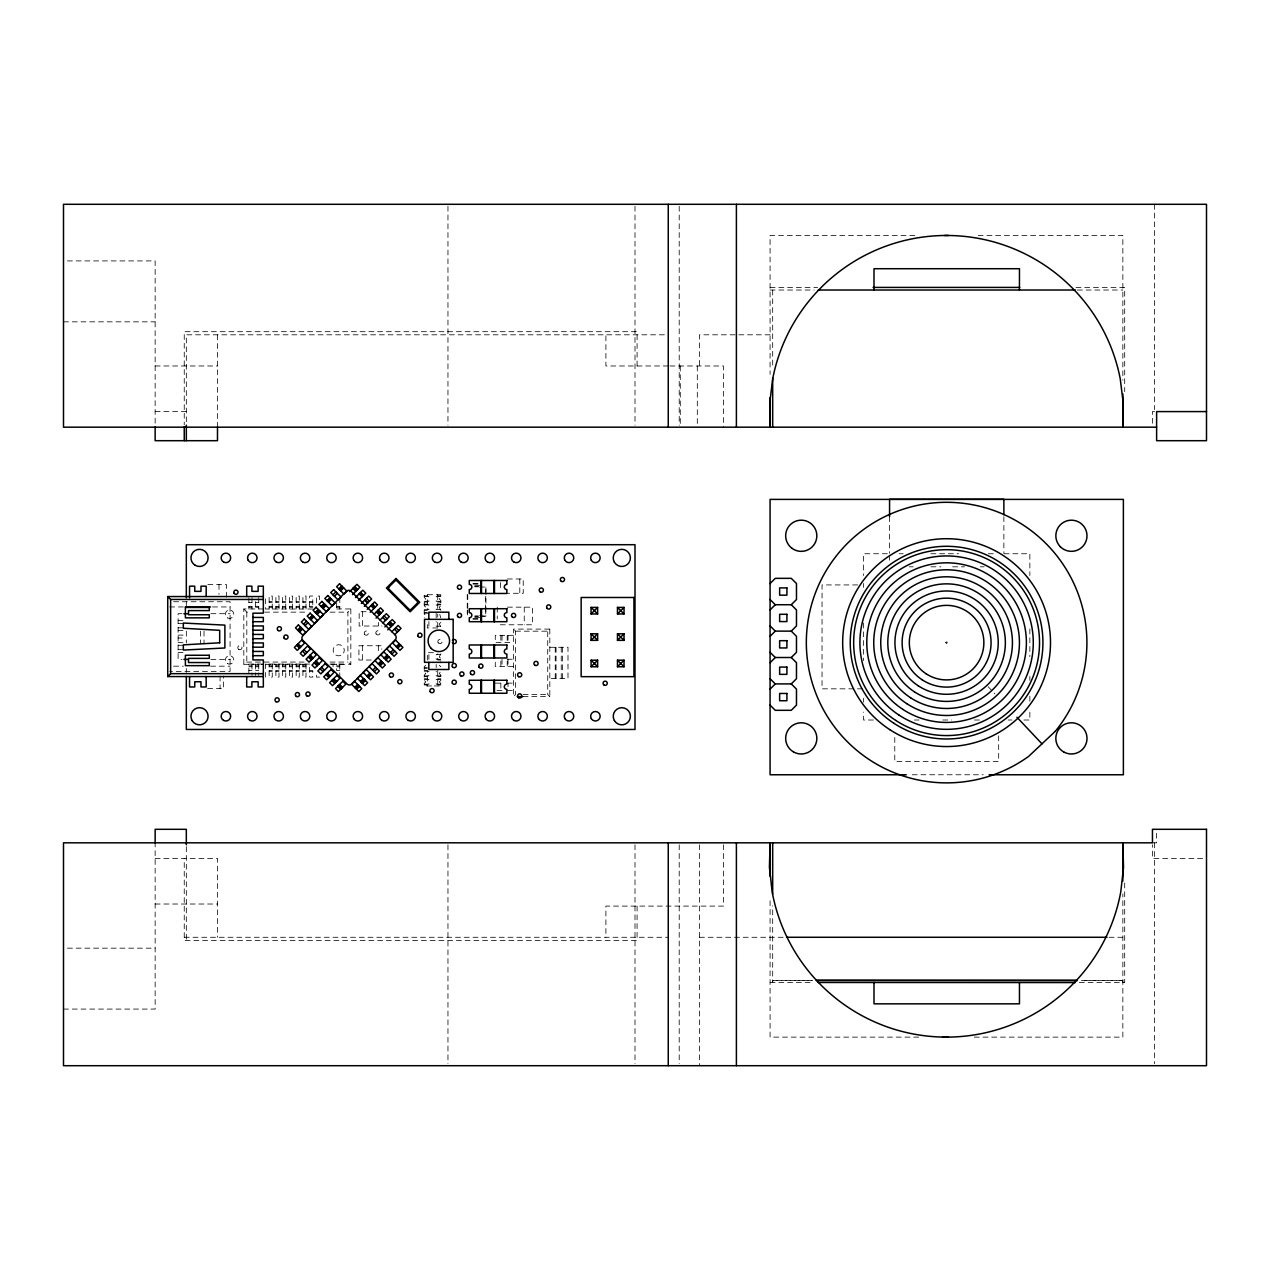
<?xml version="1.0" encoding="UTF-8"?>
<svg xmlns="http://www.w3.org/2000/svg" width="1270" height="1270" viewBox="0 0 1270 1270"><rect width="100%" height="100%" fill="white"/><g stroke="black" fill="none" stroke-linecap="round" stroke-linejoin="round"><path stroke-width="0.75" stroke-dasharray="5 3.75" d="M467.233 608.314L467.233 594.503M467.757 608.076L467.757 594.63M485.426 609.981L485.934 586.597L485.934 616.22L480.219 616.22M772.684 980.392L812.244 980.392L772.684 980.392L772.684 982.456L772.684 905.78M1122.855 982.456L1122.855 980.392L1081.31 980.392L1122.855 980.503M439.753 614.474L440.849 617.903M425.783 665.242L424.228 666.798L424.228 671.989L425.783 673.56L424.228 675.116L424.228 680.307L425.783 681.863L424.228 683.419L424.228 685.959L432.53 685.959M350.837 608.965L350.837 664.305L347.901 662.067L347.901 612.14L350.837 608.965L333.01 608.965M523.018 696.627L549.815 696.627L547.735 694.563L547.735 631.174L549.815 629.094L513.445 629.094L513.445 696.627L515.525 694.563L515.525 631.174L513.445 629.094M263.652 608.965L243.824 608.965L243.824 664.305L246.809 662.067L304.292 662.067M440.849 622.332L439.293 623.887L440.849 626.999L437.737 626.999L437.737 622.332M914.765 235.474L770.08 235.474L770.08 374.317M978.17 235.474L1122.855 235.474L1122.855 380.174M67.405 260.921L155.146 260.921L155.146 427.18M770.08 287.417L817.626 287.417M1075.976 287.417L1124.696 287.417L1124.696 391.747M770.08 290.02L814.229 290.02M1077.357 290.02L1122.855 290.02M63.5 321.834L155.146 321.834M664.353 334.804L186.325 334.804L186.325 427.18M770.08 334.804L699.421 334.804L699.421 365.982M155.146 365.982L217.487 365.982M668.258 365.982L605.901 365.982L605.901 334.804M669.973 365.982L723.471 365.982L723.471 427.18M155.146 411.591L186.325 411.591M1154.541 411.591L1152.461 411.591L1152.461 425.228M887.349 553.752L863.6 553.752L863.6 575.532M899.224 553.752L903.192 553.752M930.894 553.752L958.596 553.752M988.298 553.752L994.235 553.752M1004.125 553.752L1029.859 553.752L1029.859 575.532M909.288 566.817L913.225 566.817M930.958 566.817L940.816 566.817M952.643 566.817L964.47 566.817M980.234 566.817L984.171 566.817M507.349 578.993L523.224 578.993L523.224 593.28L505.571 593.28M472.948 583.708L478.409 583.708M472.948 584.041L478.409 584.041M207.82 584.502L226.393 584.502L226.393 598.313M857.663 584.93L822.039 584.93L822.039 688.832L863.6 688.832M474.774 585.327L480.219 585.327M474.774 586.597L478.409 586.597M474.774 586.803L478.409 586.803M479.536 587.184L485.426 586.962M424.228 595.836L427.339 595.836M437.737 595.836L440.849 595.836M424.228 596.614L428.895 596.614L428.895 601.281L424.228 601.281M440.849 596.614L436.166 596.614L436.166 601.281L440.849 601.281M173.577 601.742L230.076 601.742L230.076 671.37L169.72 671.37M269.129 601.583L272.256 601.583M275.892 601.583L279.003 601.583M282.638 601.583L285.766 601.583M289.401 601.583L292.513 601.583M296.148 601.583L299.276 601.583M302.911 601.583L306.022 601.583M309.658 601.583L312.785 601.583M424.228 602.059L427.339 602.059M437.737 602.059L440.849 602.059M248.872 602.52L251.984 602.52M255.635 602.52L258.747 602.52M269.129 602.52L272.256 602.52M275.892 602.52L279.003 602.52M282.638 602.52L285.766 602.52M289.401 602.52L292.513 602.52M296.148 602.52L299.276 602.52M302.911 602.52L306.022 602.52M309.658 602.52L312.785 602.52M424.228 604.139L427.339 604.139M437.737 604.139L440.849 604.139M424.228 604.917L428.895 604.917L428.895 609.6L424.228 609.6M440.849 604.917L436.166 604.917L436.166 609.6L440.849 609.6M248.872 606.33L251.984 606.33M255.635 606.33L258.747 606.33M269.129 606.33L272.256 606.33M275.892 606.33L279.003 606.33M282.638 606.33L285.766 606.33M289.401 606.33L292.513 606.33M296.148 606.33L299.276 606.33M302.911 606.33L306.022 606.33M309.658 606.33L312.785 606.33M336.677 606.33L339.788 606.33M169.672 606.949L183.325 606.949M212.534 606.949L230.076 606.949M248.872 607.266L251.984 607.266M255.635 607.266L258.747 607.266M269.129 607.266L272.256 607.266M275.892 607.266L279.003 607.266M282.638 607.266L285.766 607.266M289.401 607.266L292.513 607.266M296.148 607.266L299.276 607.266M302.911 607.266L306.022 607.266M309.658 607.266L312.785 607.266M336.677 607.266L339.788 607.266M507.397 607.155L532.511 607.155L532.511 624.776L497.253 624.776M312.785 609.013L265.493 609.013L265.493 596.027M424.228 610.378L427.339 610.378L427.339 594.725M366.141 611.727L359.156 611.727L359.156 626.015L382.016 626.015M243.824 608.965L246.809 612.14L250.777 612.14M264.652 612.14L308.261 612.14M330.057 612.14L347.901 612.14M424.228 612.457L427.339 612.457M424.228 613.235L428.895 613.235M181.975 613.696L178.118 613.696L178.118 659.416L181.975 659.416M210.836 613.696L230.076 613.696M479.536 615.68L485.934 616.22L485.426 608.028M474.774 616.029L478.409 616.029M474.774 616.22L478.409 616.22M474.774 617.49L480.219 617.49M472.948 618.776L478.409 618.776M472.948 619.109L480.219 619.109M178.118 620.554L183.023 620.744M178.118 623.459L183.023 623.459M440.849 626.221L436.166 626.221L436.166 621.554M178.118 627.824L183.023 627.824M437.737 627.967L427.339 627.967L427.339 622.332M178.118 630.745L183.023 630.317M515.525 631.174L547.735 631.174M178.118 635.111L183.023 635.111L183.023 638.016L178.118 638.016M513.445 635.333L495.268 635.333L495.268 642.604L513.445 642.604M178.118 642.382L183.023 642.81M178.118 645.287L183.023 645.287M549.815 647.271L567.992 647.271L567.992 678.45L549.815 678.45M178.118 649.653L183.023 649.653M178.118 652.558L183.023 652.558M433.467 652.701L427.339 652.701L427.339 660.051M440.849 654.59L436.166 654.59L436.166 659.273L440.849 659.273M210.836 659.416L230.076 659.416M507.206 659.225L513.445 659.225M371.237 660.035L358.918 660.035L358.918 645.747L381.778 645.747L381.778 649.319M440.849 660.051L437.737 660.051L437.737 653.812M330.057 662.067L347.901 662.067M262.382 664.083L248.872 664.083L248.872 675.449M309.658 664.083L265.493 664.083L265.493 677.085M329.93 664.083L347.329 664.083M243.824 664.305L263.652 664.305M265.62 664.305L309.229 664.305M331.026 664.305L350.837 664.305M248.872 665.845L251.984 665.845M255.635 665.845L258.747 665.845M269.129 665.845L272.256 665.845M275.892 665.845L279.003 665.845M282.638 665.845L285.766 665.845M289.401 665.845L292.513 665.845M296.148 665.845L299.276 665.845M302.911 665.845L306.022 665.845M336.677 665.845L339.788 665.845M173.577 666.178L183.325 666.178M210.598 666.178L230.076 666.178M513.445 666.496L495.268 666.496L495.268 661.051M248.872 666.782L251.984 666.782M255.635 666.782L258.747 666.782M269.129 666.782L272.256 666.782M275.892 666.782L279.003 666.782M282.638 666.782L285.766 666.782M289.401 666.782L292.513 666.782M296.148 666.782L299.276 666.782M302.911 666.782L306.022 666.782M336.677 666.782L339.788 666.782M424.228 667.575L427.339 667.575M424.228 668.353L427.339 668.353M424.228 670.433L427.339 670.433L427.339 685.959M248.872 670.576L251.984 670.576M255.635 670.576L258.747 670.576M269.129 670.576L272.256 670.576M275.892 670.576L279.003 670.576M282.638 670.576L285.766 670.576M289.401 670.576L292.513 670.576M296.148 670.576L299.276 670.576M302.911 670.576L306.022 670.576M309.658 670.576L312.785 670.576L312.785 677.085L309.658 677.085L309.658 665.845M339.788 670.576L336.677 670.576L336.677 664.083M424.228 671.211L428.895 671.211L428.895 675.894L424.228 675.894M269.129 671.512L272.256 671.512M275.892 671.512L279.003 671.512M282.638 671.512L285.766 671.512M289.401 671.512L292.513 671.512M296.148 671.512L299.276 671.512M302.911 671.512L306.022 671.512M309.658 671.512L312.785 671.512M440.849 675.894L436.166 675.894L436.166 671.211M424.228 676.672L427.339 676.672M437.737 676.672L440.849 676.672M319.532 677.085L316.42 677.085L316.42 673.37M424.228 678.751L427.339 678.751M437.737 678.751L440.849 678.751M424.228 679.529L428.895 679.529L428.895 684.197L424.228 684.197M440.849 679.529L436.166 679.529L436.166 684.197L440.849 684.197M495.268 683.133L502.015 683.133M507.206 683.133L513.445 683.133M424.228 684.99L427.339 684.99M437.737 684.99L440.849 684.99M434.261 685.959L440.849 685.959L440.849 683.419L439.293 681.863L440.849 680.307L440.849 675.116L439.293 673.56L440.849 671.211M207.645 688.562L223.52 688.562L223.52 676.053M496.951 690.404L502.015 690.404M507.206 690.404L513.445 690.404M523.097 694.563L547.735 694.563M873.49 720.011L863.6 720.011L863.6 712.089M914.384 720.011L919.02 720.011M942.769 720.011L951.627 720.011M974.439 720.011L980.376 720.011M1008.078 720.011L1012.047 720.011M1023.922 720.011L1029.859 720.011L1029.859 712.089M912.193 774.764L983.234 774.764M1152.461 842.82L1156.621 842.82L1156.621 829.31M155.146 858.409L217.487 858.409L217.487 937.276M1202.642 858.409L1152.461 858.409L1152.461 844.772M155.146 904.018L217.487 904.018M184.245 937.276L668.258 937.276M699.421 937.276L784.542 937.276M1109.012 937.276L1124.696 937.276M67.405 948.166L155.146 948.166M770.08 982.456L813.594 982.472M1079.325 982.456L1124.696 982.583L1124.696 882.174M1122.855 982.583L1124.696 982.583M63.5 1009.078L155.146 1009.078L155.146 842.82M918.718 1037.13L770.08 1037.13L770.08 897.922M974.217 1037.13L1122.855 1037.13L1122.855 893.985M440.849 666.798L439.293 665.242M988.171 686.705L994.902 693.849M1154.541 204.295L1154.541 409.623M1154.541 842.82L1154.541 1063.736M1029.859 628.967L1029.859 656.669M1029.859 676.466L1029.859 680.434M1029.859 696.262L1029.859 702.199M1003.871 516.652L1003.871 553.307M998.68 735.838L998.68 761.571L894.778 761.571L894.778 735.838M889.572 516.652L889.572 553.307M889.572 555.244L889.572 561.022M863.6 583.438L863.6 587.407M863.6 623.03L863.6 660.638M863.6 698.246L863.6 702.199M772.684 290.02L772.684 368.395M723.471 844.788L723.471 906.097L605.901 906.097L605.901 937.276M699.421 844.788L699.421 1065.705M697.309 365.982L697.309 425.212M680.275 365.982L680.275 425.212M679.212 206.264L679.212 425.212M679.212 844.788L679.212 1063.736M637.08 365.982L637.08 331.692L184.245 331.692L184.245 424.831M637.08 906.097L637.08 940.387L184.245 940.387L184.245 858.409M635 206.264L635 425.212M635 844.788L635 1063.736M562.404 647.271L562.404 678.45M561.245 647.271L561.245 678.45M556.054 647.271L556.054 678.45M555.244 647.271L555.244 678.45M549.815 629.094L549.815 696.627M524.24 607.155L524.24 624.776M519.795 578.993L519.795 593.28M508.016 635.333L508.016 642.604M508.016 659.225L508.016 666.496M508.016 683.133L508.016 686.768M507.206 635.333L507.206 642.604M507.206 661.051L507.206 666.496M502.015 635.333L502.015 642.604M502.015 659.225L502.015 666.496M500.856 635.333L500.856 642.604M500.856 661.051L500.856 666.496M500.856 683.133L500.856 690.404M500.364 582.565L500.364 589.709M497.253 607.155L497.253 618.903M467.757 609.949L467.233 616.22L467.233 610.298M447.961 206.264L447.961 425.212M447.961 844.788L447.961 1063.736M440.849 610.378L439.293 607.266L440.849 605.695L440.849 600.504L439.293 598.948L440.849 597.392L440.849 594.725L424.228 594.725L424.228 597.392L425.783 598.948L424.228 600.504L424.228 605.695L425.783 607.266L424.228 608.822L424.228 614.013L425.783 615.569L424.228 617.903M440.849 653.812L439.293 656.923L440.849 658.479L440.849 662.908M437.737 594.725L437.737 610.378M437.737 614.013L437.737 617.125M437.737 670.433L437.737 685.959M436.166 613.235L436.166 617.903M436.166 664.464L436.166 667.575M428.895 621.554L428.895 626.221M428.895 654.59L428.895 659.273M378.587 622.443L378.587 626.015M378.349 645.747L378.349 652.891M362.585 611.727L362.585 626.015M362.347 645.747L362.347 660.035M339.788 597.646L339.788 609.013M339.788 664.083L339.788 677.085M336.677 602.52L336.677 609.013M333.042 664.083L333.042 666.782M319.532 599.742L319.532 596.027L316.42 596.027L316.42 607.266M312.785 604.742L312.785 596.027L309.658 596.027L309.658 609.013M306.022 609.013L306.022 596.027L302.911 596.027L302.911 609.013M306.022 664.083L306.022 677.085L302.911 677.085L302.911 664.083M299.276 609.013L299.276 596.027L296.148 596.027L296.148 609.013M299.276 664.083L299.276 677.085L296.148 677.085L296.148 664.083M292.513 609.013L292.513 596.027L289.401 596.027L289.401 609.013M292.513 664.083L292.513 677.085L289.401 677.085L289.401 664.083M285.766 609.013L285.766 596.027L282.638 596.027L282.638 609.013M285.766 664.083L285.766 677.085L282.638 677.085L282.638 664.083M279.003 609.013L279.003 596.027L275.892 596.027L275.892 609.013M279.003 664.083L279.003 677.085L275.892 677.085L275.892 664.083M272.256 609.013L272.256 596.027L269.129 596.027L269.129 609.013M272.256 664.083L272.256 677.085L269.129 677.085L269.129 664.083M258.747 597.646L258.747 609.013M258.747 664.083L258.747 675.449M255.635 601.583L255.635 609.013M255.635 664.083L255.635 675.449M251.984 597.646L251.984 609.013M251.984 664.083L251.984 675.449M248.872 597.646L248.872 609.013M246.809 612.14L246.809 662.067M220.091 676.053L220.091 688.562M218.996 584.502L218.996 594.36M217.487 334.804L217.487 427.18M204.025 631.158L204.025 643.699M200.596 631.158L200.596 643.699M186.325 601.694L186.325 605.631M186.325 631.174L186.325 642.969M186.325 668.528L186.325 672.449M186.325 846.709L186.325 940.387M945.721 642.35C946.658 645.858 948.547 640.08 945.721 642.35M238.839 649.462A2.111 2.111 0 0 0 241.998 647.636A2.111 2.111 0 0 0 238.839 645.811A2.111 2.111 0 0 0 238.839 649.462M364.49 634.174A2.111 2.111 0 0 0 368.141 634.174A2.111 2.111 0 0 0 366.316 631.015A2.111 2.111 0 0 0 364.49 634.174M438.118 642.62A2.111 2.111 0 0 0 441.785 642.62A2.111 2.111 0 0 0 439.96 639.461A2.111 2.111 0 0 0 438.118 642.62M227.441 617.871A4.223 4.223 0 0 0 233.775 614.22A4.223 4.223 0 0 0 227.441 610.568A4.223 4.223 0 0 0 227.441 617.871M376.095 633.92A2.111 2.111 0 0 0 379.762 633.92A2.111 2.111 0 0 0 377.936 630.745A2.111 2.111 0 0 0 376.095 633.92M227.441 663.591A4.223 4.223 0 0 0 233.775 659.94A4.223 4.223 0 0 0 227.441 656.288A4.223 4.223 0 0 0 227.441 663.591M335.915 655.114A5.604 5.604 0 0 0 344.313 650.272A5.604 5.604 0 0 0 335.915 645.414A5.604 5.604 0 0 0 335.915 655.114"/><path stroke-width="1.5" d="M263.334 596.551L167.735 596.551L167.735 676.561L170.64 673.656L263.334 673.656M297.672 630.063L300.609 627.126M303.546 624.189L306.483 621.252M309.42 618.315L312.356 615.378M315.309 612.442L318.246 609.489M321.183 606.552L324.12 603.615M327.057 600.678L329.994 597.741M332.93 594.804L335.867 591.868M338.82 588.915L341.757 585.978M298.101 630.507L301.038 627.57M309.864 618.744L312.801 615.807M315.738 612.87L318.675 609.933M321.612 606.996L324.548 604.06M327.501 601.107L330.438 598.17M339.249 589.359L342.186 586.422M299.133 631.539L302.07 628.602M305.022 625.665L307.959 622.713M310.896 619.776L313.833 616.839M316.77 613.902L319.707 610.965M322.644 608.028L325.58 605.091M328.533 602.155L331.47 599.202M334.407 596.265L337.344 593.328M340.281 590.391L343.217 587.454M299.577 631.968L302.514 629.031M317.214 614.347L320.151 611.394M323.088 608.457L326.025 605.52M340.725 590.836L343.662 587.883M349.599 591.661L356.949 584.327L359.886 587.264L352.536 594.614M355.473 597.551L362.823 590.201L365.76 593.138L358.41 600.488M361.347 603.425L368.697 596.074L371.634 599.011L364.299 606.361M367.236 609.298L374.587 601.948L377.523 604.901L370.173 612.235M374.19 614.108L380.46 607.838L383.397 610.775L376.047 618.125M380.063 619.982L386.334 613.712L389.271 616.649L383 622.919M384.873 626.935L392.208 619.585L395.16 622.522L387.81 629.872M391.827 631.73L398.097 625.459L401.034 628.412L394.764 634.667M354.711 687.403L357.648 684.466M360.585 681.53L363.522 678.593M378.222 663.892L381.159 660.956M384.096 658.019L387.032 655.082M355.14 687.848L358.077 684.911M361.013 681.974L363.966 679.021M366.903 676.084L369.84 673.148M372.777 670.211L375.714 667.274M378.651 664.337L381.587 661.4M384.54 658.463L387.477 655.51M390.414 652.574L393.351 649.637M396.288 646.7L399.224 643.763M356.171 688.88L359.108 685.943M362.061 683.006L364.998 680.069M367.935 677.116L370.872 674.179M379.682 665.369L382.619 662.432M385.572 659.495L388.509 656.542M397.32 647.732L400.256 644.795M356.616 689.308L359.553 686.371M362.49 683.435L365.427 680.498M368.363 677.561L371.3 674.624M374.253 671.687L377.19 668.734M380.127 665.797L383.064 662.861M386.001 659.924L388.938 656.987M391.874 654.05L394.811 651.113M397.764 648.176L400.701 645.223M591.074 613.966L597.63 607.409L591.074 607.409L591.074 613.966L597.63 613.966L597.63 607.409M591.074 640.35L597.63 633.809L597.63 640.35L591.074 640.35L591.074 633.809L597.63 633.809M617.474 613.966L624.014 607.409L624.014 613.966L617.474 613.966L617.474 607.409L624.014 607.409M591.074 666.75L597.63 660.194L597.63 666.75L591.074 666.75L591.074 660.194L597.63 660.194M617.474 640.35L624.014 633.809L624.014 640.35L617.474 640.35L617.474 633.809L624.014 633.809M617.474 666.75L624.014 660.194L617.474 660.194L617.474 666.75L624.014 666.75L624.014 660.194M770.08 583.533L775.271 578.342L791.273 578.342L796.481 583.533L796.481 599.535L791.273 604.726L775.271 604.726L770.08 599.535M770.08 609.933L775.271 604.726M770.08 636.318L775.271 631.126L791.273 631.126L796.481 625.935L796.481 609.933L791.273 604.726M770.08 662.718L775.271 657.511L791.273 657.511L796.481 652.32L796.481 636.318L791.273 631.126M770.08 689.102L775.271 683.911L791.273 683.911L796.481 678.72L796.481 662.718L791.273 657.511M944.483 235.474L948.452 235.474M873.093 287.417L1019.699 287.417M818.182 290.02L1075.372 290.02M1206.5 411.591L1156.621 411.591L1156.621 440.69L1206.5 440.69L1206.5 204.295L63.5 204.295L63.5 427.18L1156.621 427.18M167.735 596.551L170.64 599.456L263.334 599.456M185.261 606.949L210.598 606.949M183.896 613.696L187.738 613.696M252.936 617.426L263.334 617.426L263.334 621.681L252.936 621.681M252.936 625.935L263.334 625.935L263.334 630.19L252.936 630.19M252.936 634.428L263.334 634.428L263.334 638.683L252.936 638.683M252.936 642.938L263.334 642.938L263.334 647.192L252.936 647.192M252.936 651.431L263.334 651.431L263.334 655.685L252.936 655.685M183.896 659.416L187.738 659.416M167.735 676.561L263.334 676.561M517.271 696.627L523.018 696.627M906.272 774.764L770.08 774.764L770.08 499.396L1123.378 499.396L1123.378 774.764L989.155 774.764M786.527 937.276L1107.027 937.276M818.182 982.472L1075.372 982.567M942.499 1037.13L948.452 1037.13M770.08 625.935L775.271 631.126M770.08 652.32L775.271 657.511M791.273 683.911L796.481 689.102L796.481 705.104L791.273 710.311L775.271 710.311L770.08 705.104M770.08 678.72L775.271 683.911M617.474 607.409L624.014 613.966M591.074 607.409L597.63 613.966M617.474 633.809L624.014 640.35M591.074 633.809L597.63 640.35M617.474 660.194L624.014 666.75M591.074 660.194L597.63 666.75M354.743 586.518L357.68 589.47M360.616 592.407L363.553 595.344M366.49 598.281L369.443 601.218M372.38 604.155L375.317 607.092M378.254 610.044L381.19 612.981M384.127 615.918L387.064 618.855M390.017 621.792L392.954 624.729M395.891 627.666L398.828 630.603M354.298 586.962L357.251 589.899M360.188 592.836L363.125 595.773M371.935 604.599L374.872 607.536M377.825 610.473L380.762 613.41M389.572 622.236L392.509 625.173M353.266 587.994L356.219 590.931M359.156 593.868L362.093 596.805M365.03 599.757L367.967 602.694M370.903 605.631L373.84 608.568M376.777 611.505L379.73 614.442M382.667 617.379L385.604 620.316M388.541 623.268L391.477 626.205M394.414 629.142L397.351 632.079M352.838 588.423L355.775 591.375M364.585 600.186L367.538 603.123M376.349 611.949L379.285 614.886M388.096 623.697L391.049 626.634M310.213 655.082L313.15 658.019M316.103 660.956L319.04 663.892M333.724 678.593L336.661 681.53M339.614 684.466L342.551 687.403M298.021 643.763L300.958 646.7M303.911 649.637L306.848 652.574M309.785 655.51L312.722 658.463M315.659 661.4L318.595 664.337M321.532 667.274L324.469 670.211M327.422 673.148L330.359 676.084M333.296 679.021L336.233 681.974M339.169 684.911L342.106 687.848M296.99 644.795L299.926 647.732M308.753 656.542L311.69 659.495M314.627 662.432L317.563 665.369M326.39 674.179L329.327 677.116M332.264 680.069L335.201 683.006M338.137 685.943L341.074 688.88M296.561 645.223L299.498 648.176M302.435 651.113L305.372 654.05M308.308 656.987L311.245 659.924M314.182 662.861L317.135 665.797M320.072 668.734L323.009 671.687M325.945 674.624L328.882 677.561M331.819 680.498L334.756 683.435M337.709 686.371L340.646 689.308M1016.952 717.248L1041.971 743.823M1122.855 393.875L1122.855 427.18L1123.204 402.812L1120.203 378.619A177.006 177.006 0 0 0 772.731 378.619L769.731 402.812L770.08 427.18L770.08 397.7M1122.855 881.11L1122.855 842.82L1123.521 867.41L1120.775 891.857A177.213 177.213 0 0 1 772.16 891.857L769.414 867.41L770.08 842.82L770.08 876.268M1019.461 290.02L1019.461 268.716L873.998 268.716L873.998 290.02M1019.461 982.535L1019.461 1003.84L873.998 1003.84L873.998 982.488M1003.871 514.715L1003.871 499.285L889.572 499.285L889.572 516.652M772.684 378.19L772.684 427.18M772.684 842.82L772.684 893.985M736.394 204.295L736.394 427.18M736.394 842.82L736.394 1065.705M668.258 204.295L668.258 427.18M668.258 842.82L668.258 1065.705M494.49 580.485L494.49 593.471M494.49 608.711L494.49 621.697M494.49 644.985L494.49 657.987M494.49 680.26L494.49 693.261M493.966 580.485L493.966 593.471M493.966 608.711L493.966 621.697M493.966 644.985L493.966 657.987M493.966 680.26L493.966 693.261M481.505 580.485L481.505 593.471M481.505 608.711L481.505 621.697M481.505 644.985L481.505 657.987M481.505 680.26L481.505 693.261M480.981 580.485L480.981 593.471M480.981 608.711L480.981 621.697M480.981 644.985L480.981 657.987M480.981 680.26L480.981 693.261M448.866 619.347L448.866 612.188L428.815 612.188L428.815 619.347M448.866 662.337L448.866 669.496L428.815 669.496L428.815 662.337M246.697 596.551L246.697 586.168L251.904 586.168L251.904 591.36L258.127 591.36L258.127 586.168L263.334 586.168L263.334 613.172L252.936 613.172L252.936 659.94L263.334 659.94L263.334 686.959L258.127 686.959L258.127 681.752L251.904 681.752L251.904 686.959L246.697 686.959L246.697 676.561M217.487 426.926L217.487 440.69L155.146 440.69L155.146 426.926M206.184 596.551L206.184 586.168L200.977 586.168L200.977 591.36L194.755 591.36L194.755 586.168L189.547 586.168L189.547 597.852M206.184 676.561L206.184 686.959L200.977 686.959L200.977 681.752L194.755 681.752L194.755 686.959L189.547 686.959L189.547 676.561M186.325 425.18L186.325 440.69M186.325 597.773L186.325 544.703L635 544.703L635 729.456L186.325 729.456L186.325 676.386M186.325 844.82L186.325 829.31L155.146 829.31L155.146 843.074M184.245 426.815L184.245 440.69M170.64 599.456L170.64 673.656M452.374 640.509A2.111 2.111 0 0 1 455.565 639.953A2.111 2.111 0 0 1 455.565 643.176A2.111 2.111 0 0 1 452.374 642.62M388.636 587.327L388.636 588.804L409.416 609.584L410.893 609.584L417.512 602.98L417.497 601.504L396.716 580.723L395.24 580.707L388.636 587.327M302.895 635.572L302.625 635.905A3.413 3.413 0 0 0 302.927 640.429L347.075 683.99A3.429 3.429 0 0 0 351.822 684.038L395.208 639.842A3.445 3.445 0 0 0 395.16 634.984L351.107 591.344A3.413 3.413 0 0 0 346.281 591.375L302.895 635.572M298.402 624.919L295.465 627.856L302.816 635.206L305.752 632.269L298.402 624.919M304.276 619.046L301.339 621.982L308.689 629.333L311.626 626.396L304.276 619.046M310.166 613.172L307.213 616.109L314.563 623.459L317.5 620.522L310.166 613.172M316.039 607.298L313.103 610.235L320.437 617.585L323.39 614.632L316.039 607.298M321.913 601.408L318.976 604.345L326.327 611.695L329.263 608.759L321.913 601.408M327.787 595.535L324.85 598.472L332.2 605.822L335.137 602.885L327.787 595.535M333.677 589.661L330.724 592.598L338.074 599.948L341.011 597.011L333.677 589.661M339.55 583.771L336.613 586.724L343.964 594.058L346.901 591.121L339.55 583.771M301.704 640.08L294.354 647.43L297.291 650.367L304.641 643.033L301.704 640.08M307.578 645.97L300.228 653.32L303.165 656.257L310.515 648.906L307.578 645.97M313.452 651.843L306.102 659.193L309.055 662.13L316.389 654.78L313.452 651.843M395.97 578.501L386.413 588.058L410.162 611.791L419.719 602.25L395.97 578.501M319.326 657.717L311.991 665.067L314.928 668.004L322.278 660.654L319.326 657.717M325.215 663.607L317.865 670.941L320.802 673.878L328.152 666.544L325.215 663.607M331.089 669.481L323.739 676.831L326.676 679.767L334.026 672.417L331.089 669.481M336.963 675.354L329.613 682.704L332.565 685.641L339.9 678.291L336.963 675.354M342.852 681.228L335.502 688.578L338.439 691.515L345.789 684.165L342.852 681.228M354.409 681.228L351.472 684.165L358.823 691.515L361.759 688.578L354.409 681.228M360.283 675.354L357.346 678.291L364.696 685.641L367.633 682.704L360.283 675.354M366.157 669.481L363.22 672.417L370.57 679.767L373.507 676.831L366.157 669.481M372.046 663.607L369.11 666.544L376.444 673.878L379.397 670.941L372.046 663.607M377.92 657.717L374.983 660.654L382.333 668.004L385.27 665.067L377.92 657.717M383.794 651.843L380.857 654.78L388.207 662.13L391.144 659.193L383.794 651.843M389.684 645.97L386.731 648.906L394.081 656.257L397.018 653.32L389.684 645.97M395.557 640.08L392.62 643.033L399.955 650.367L402.907 647.43L395.557 640.08M1055.306 731.282L1028.652 756.38A140.272 140.272 0 0 1 808.815 668.845A140.272 140.272 0 0 1 981.059 506.603A140.272 140.272 0 0 1 1055.306 731.282M219.678 642.795L183.325 644.874L183.325 650.065L224.885 647.986L224.885 625.126L183.325 623.046L183.325 628.253L219.678 630.317L219.678 642.795M506.873 580.485L469.265 580.485L469.265 584.375A2.603 2.603 0 0 1 471.868 586.978A2.603 2.603 0 0 1 469.265 589.582L469.265 593.471L506.873 593.471L506.873 589.582A2.603 2.603 0 0 1 504.285 586.978A2.603 2.603 0 0 1 506.873 584.39L506.873 580.485M786.908 587.899L779.637 587.899L779.637 595.17L786.908 595.17L786.908 587.899M633.936 597.487L581.152 597.487L581.152 676.672L633.936 676.672L633.936 597.487M209.296 607.457L185.388 607.457L185.388 617.855L209.296 617.855L209.296 614.743L188.516 614.743L188.516 610.584L209.296 610.584L209.296 607.457M506.873 608.711L469.265 608.711L469.265 612.6A2.603 2.603 0 0 1 471.868 615.188A2.603 2.603 0 0 1 469.265 617.792L469.265 621.697L506.873 621.697L506.873 617.792A2.603 2.603 0 0 1 504.285 615.204A2.603 2.603 0 0 1 506.873 612.6L506.873 608.711M786.908 614.299L779.637 614.299L779.637 621.57L786.908 621.57L786.908 614.299M453.168 619.347L424.513 619.347L424.513 662.337L453.168 662.337L453.168 619.347M786.908 640.683L779.637 640.683L779.637 647.954L786.908 647.954L786.908 640.683M506.873 644.985L469.265 644.985L469.265 648.891A2.603 2.603 0 0 1 471.868 651.478A2.603 2.603 0 0 1 469.265 654.082L469.265 657.987L506.873 657.987L506.873 654.082A2.603 2.603 0 0 1 504.285 651.494A2.603 2.603 0 0 1 506.873 648.891L506.873 644.985M209.296 655.256L185.388 655.256L185.388 665.655L209.296 665.655L209.296 662.543L188.516 662.543L188.516 658.384L209.296 658.384L209.296 655.256M786.908 667.083L779.637 667.083L779.637 674.354L786.908 674.354L786.908 667.083M506.873 680.26L469.265 680.26L469.265 684.165A2.603 2.603 0 0 1 471.868 686.752A2.603 2.603 0 0 1 469.265 689.356L469.265 693.261L506.873 693.261L506.873 689.356A2.603 2.603 0 0 1 504.285 686.768A2.603 2.603 0 0 1 506.873 684.165L506.873 680.26M786.908 693.468L779.637 693.468L779.637 700.738L786.908 700.738L786.908 693.468M1206.5 829.31L1152.461 829.31L1152.461 842.82L63.5 842.82L63.5 1065.705L1206.5 1065.705L1206.5 829.31M1077.357 980.488L816.197 980.392L1077.357 980.392M431.244 648.446A10.747 10.747 0 0 0 449.215 643.62A10.747 10.747 0 0 0 436.054 630.46A10.747 10.747 0 0 0 431.244 648.446M518.605 676.64A2.111 2.111 0 0 0 521.764 674.814A2.111 2.111 0 0 0 518.605 672.989A2.111 2.111 0 0 0 518.605 676.64M564.912 718.63A4.747 4.747 0 0 0 573.135 718.63A4.747 4.747 0 0 0 569.024 711.502A4.747 4.747 0 0 0 564.912 718.63M296.37 696.436A2.111 2.111 0 0 0 299.545 694.611A2.111 2.111 0 0 0 296.37 692.785A2.111 2.111 0 0 0 296.37 696.436M614.378 562.197A8.588 8.588 0 0 0 629.237 562.197A8.588 8.588 0 0 0 621.808 549.323A8.588 8.588 0 0 0 614.378 562.197M485.727 718.63A4.747 4.747 0 0 0 493.951 718.63A4.747 4.747 0 0 0 489.839 711.502A4.747 4.747 0 0 0 485.727 718.63M192.087 720.55A8.588 8.588 0 0 0 206.947 720.55A8.588 8.588 0 0 0 199.517 707.676A8.588 8.588 0 0 0 192.087 720.55M195.231 565.325A8.588 8.588 0 0 0 208.105 557.895A8.588 8.588 0 0 0 195.231 550.466A8.588 8.588 0 0 0 195.231 565.325M614.378 720.55A8.588 8.588 0 0 0 629.237 720.55A8.588 8.588 0 0 0 621.808 707.676A8.588 8.588 0 0 0 614.378 720.55M604.123 685.086A2.111 2.111 0 0 0 607.282 683.26A2.111 2.111 0 0 0 604.123 681.434A2.111 2.111 0 0 0 604.123 685.086M452.374 666.639A2.111 2.111 0 0 0 456.041 666.639A2.111 2.111 0 0 0 454.215 663.464A2.111 2.111 0 0 0 452.374 666.639M327.374 560.276A4.747 4.747 0 0 0 335.597 560.276A4.747 4.747 0 0 0 331.486 553.149A4.747 4.747 0 0 0 327.374 560.276M561.372 581.374A2.111 2.111 0 0 0 564.531 579.549A2.111 2.111 0 0 0 561.372 577.723A2.111 2.111 0 0 0 561.372 581.374M470.598 673.767A2.111 2.111 0 0 0 474.25 673.767A2.111 2.111 0 0 0 472.424 670.592A2.111 2.111 0 0 0 470.598 673.767M458.438 617.268A2.111 2.111 0 0 0 461.597 615.426A2.111 2.111 0 0 0 458.438 613.6A2.111 2.111 0 0 0 458.438 617.268M591.296 718.63A4.747 4.747 0 0 0 599.519 718.63A4.747 4.747 0 0 0 595.408 711.502A4.747 4.747 0 0 0 591.296 718.63M306.927 695.912A2.111 2.111 0 0 0 310.102 694.087A2.111 2.111 0 0 0 306.927 692.261A2.111 2.111 0 0 0 306.927 695.912M434.673 562.007A4.747 4.747 0 0 0 441.801 557.895A4.747 4.747 0 0 0 434.673 553.783A4.747 4.747 0 0 0 434.673 562.007M564.912 560.276A4.747 4.747 0 0 0 573.135 560.276A4.747 4.747 0 0 0 569.024 553.149A4.747 4.747 0 0 0 564.912 560.276M300.974 718.63A4.747 4.747 0 0 0 309.197 718.63A4.747 4.747 0 0 0 305.086 711.502A4.747 4.747 0 0 0 300.974 718.63M223.536 562.007A4.747 4.747 0 0 0 230.664 557.895A4.747 4.747 0 0 0 223.536 553.783A4.747 4.747 0 0 0 223.536 562.007M546.862 608.044A2.111 2.111 0 0 0 550.513 608.044A2.111 2.111 0 0 0 548.688 604.869A2.111 2.111 0 0 0 546.862 608.044M284.115 638.127A2.111 2.111 0 0 0 287.782 638.127A2.111 2.111 0 0 0 285.956 634.968A2.111 2.111 0 0 0 284.115 638.127M278.305 630.587A2.111 2.111 0 0 0 281.464 628.761A2.111 2.111 0 0 0 278.305 626.935A2.111 2.111 0 0 0 278.305 630.587M479.028 667.163A2.111 2.111 0 0 0 482.695 667.163A2.111 2.111 0 0 0 480.854 664.004A2.111 2.111 0 0 0 479.028 667.163M461.073 562.007A4.747 4.747 0 0 0 468.201 557.895A4.747 4.747 0 0 0 461.073 553.783A4.747 4.747 0 0 0 461.073 562.007M418.068 636.286A2.111 2.111 0 0 0 421.719 636.286A2.111 2.111 0 0 0 419.894 633.127A2.111 2.111 0 0 0 418.068 636.286M406.543 560.276A4.747 4.747 0 0 0 414.766 560.276A4.747 4.747 0 0 0 410.654 553.149A4.747 4.747 0 0 0 406.543 560.276M512.54 617.268A2.111 2.111 0 0 0 515.699 615.426A2.111 2.111 0 0 0 512.54 613.6A2.111 2.111 0 0 0 512.54 617.268M353.758 718.63A4.747 4.747 0 0 0 361.982 718.63A4.747 4.747 0 0 0 357.87 711.502A4.747 4.747 0 0 0 353.758 718.63M276.32 562.007A4.747 4.747 0 0 0 283.448 557.895A4.747 4.747 0 0 0 276.32 553.783A4.747 4.747 0 0 0 276.32 562.007M430.212 691.706A2.111 2.111 0 0 0 433.864 691.706A2.111 2.111 0 0 0 432.038 688.546A2.111 2.111 0 0 0 430.212 691.706M398.796 683.514A2.111 2.111 0 0 0 401.955 681.688A2.111 2.111 0 0 0 398.796 679.863A2.111 2.111 0 0 0 398.796 683.514M534.972 665.305A2.111 2.111 0 0 0 538.131 663.464A2.111 2.111 0 0 0 534.972 661.638A2.111 2.111 0 0 0 534.972 665.305M276.066 701.723A2.111 2.111 0 0 0 279.225 699.897A2.111 2.111 0 0 0 276.066 698.071A2.111 2.111 0 0 0 276.066 701.723M540.258 591.931A2.111 2.111 0 0 0 543.417 590.106A2.111 2.111 0 0 0 540.258 588.28A2.111 2.111 0 0 0 540.258 591.931M460.819 675.862A2.111 2.111 0 0 0 463.979 674.021A2.111 2.111 0 0 0 460.819 672.195A2.111 2.111 0 0 0 460.819 675.862M457.66 588.248A2.111 2.111 0 0 0 461.312 588.248A2.111 2.111 0 0 0 459.486 585.089A2.111 2.111 0 0 0 457.66 588.248M390.334 676.91A2.111 2.111 0 0 0 393.509 675.084A2.111 2.111 0 0 0 390.334 673.259A2.111 2.111 0 0 0 390.334 676.91M452.374 683.26A2.111 2.111 0 0 0 456.041 683.26A2.111 2.111 0 0 0 454.215 680.101A2.111 2.111 0 0 0 452.374 683.26M518.605 697.754A2.111 2.111 0 0 0 521.764 695.928A2.111 2.111 0 0 0 518.605 694.103A2.111 2.111 0 0 0 518.605 697.754M234.109 593.265A2.111 2.111 0 0 0 237.76 593.265A2.111 2.111 0 0 0 235.934 590.106A2.111 2.111 0 0 0 234.109 593.265M591.296 560.276A4.747 4.747 0 0 0 599.519 560.276A4.747 4.747 0 0 0 595.408 553.149A4.747 4.747 0 0 0 591.296 560.276M538.512 560.276A4.747 4.747 0 0 0 546.735 560.276A4.747 4.747 0 0 0 542.623 553.149A4.747 4.747 0 0 0 538.512 560.276M513.858 562.007A4.747 4.747 0 0 0 520.986 557.895A4.747 4.747 0 0 0 513.858 553.783A4.747 4.747 0 0 0 513.858 562.007M487.458 562.007A4.747 4.747 0 0 0 494.586 557.895A4.747 4.747 0 0 0 487.458 553.783A4.747 4.747 0 0 0 487.458 562.007M380.159 560.276A4.747 4.747 0 0 0 388.382 560.276A4.747 4.747 0 0 0 384.27 553.149A4.747 4.747 0 0 0 380.159 560.276M353.758 560.276A4.747 4.747 0 0 0 361.982 560.276A4.747 4.747 0 0 0 357.87 553.149A4.747 4.747 0 0 0 353.758 560.276M302.72 562.007A4.747 4.747 0 0 0 309.832 557.895A4.747 4.747 0 0 0 302.72 553.783A4.747 4.747 0 0 0 302.72 562.007M248.19 560.276A4.747 4.747 0 0 0 256.413 560.276A4.747 4.747 0 0 0 252.301 553.149A4.747 4.747 0 0 0 248.19 560.276M538.512 718.63A4.747 4.747 0 0 0 546.735 718.63A4.747 4.747 0 0 0 542.623 711.502A4.747 4.747 0 0 0 538.512 718.63M513.858 720.376A4.747 4.747 0 0 0 520.986 716.264A4.747 4.747 0 0 0 513.858 712.137A4.747 4.747 0 0 0 513.858 720.376M461.073 720.376A4.747 4.747 0 0 0 468.201 716.264A4.747 4.747 0 0 0 461.073 712.137A4.747 4.747 0 0 0 461.073 720.376M432.943 718.63A4.747 4.747 0 0 0 441.166 718.63A4.747 4.747 0 0 0 437.055 711.502A4.747 4.747 0 0 0 432.943 718.63M408.289 720.376A4.747 4.747 0 0 0 415.401 716.264A4.747 4.747 0 0 0 408.289 712.137A4.747 4.747 0 0 0 408.289 720.376M381.889 720.376A4.747 4.747 0 0 0 389.017 716.264A4.747 4.747 0 0 0 381.889 712.137A4.747 4.747 0 0 0 381.889 720.376M327.374 718.63A4.747 4.747 0 0 0 335.597 718.63A4.747 4.747 0 0 0 331.486 711.502A4.747 4.747 0 0 0 327.374 718.63M274.59 718.63A4.747 4.747 0 0 0 282.813 718.63A4.747 4.747 0 0 0 278.702 711.502A4.747 4.747 0 0 0 274.59 718.63M249.936 720.376A4.747 4.747 0 0 0 257.048 716.264A4.747 4.747 0 0 0 249.936 712.137A4.747 4.747 0 0 0 249.936 720.376M223.536 720.376A4.747 4.747 0 0 0 230.664 716.264A4.747 4.747 0 0 0 223.536 712.137A4.747 4.747 0 0 0 223.536 720.376M792.099 548.386A15.589 15.589 0 0 0 816.753 537.385A15.589 15.589 0 0 0 794.909 521.525A15.589 15.589 0 0 0 792.099 548.386M1060.402 546.783A15.589 15.589 0 0 0 1086.469 539.798A15.589 15.589 0 0 0 1067.387 520.716A15.589 15.589 0 0 0 1060.402 546.783M1063.625 751.888A15.589 15.589 0 0 0 1087.009 738.394A15.589 15.589 0 0 0 1063.625 724.884A15.589 15.589 0 0 0 1063.625 751.888M793.464 751.888A15.589 15.589 0 0 0 816.848 738.394A15.589 15.589 0 0 0 793.464 724.884A15.589 15.589 0 0 0 793.464 751.888M914.432 691.832A58.769 58.769 0 0 0 1005.268 645.89A58.769 58.769 0 0 0 920.067 590.185A58.769 58.769 0 0 0 914.432 691.832M918.337 685.864A51.641 51.641 0 0 0 998.156 645.493A51.641 51.641 0 0 0 923.274 596.551A51.641 51.641 0 0 0 918.337 685.864M899.176 715.2A86.677 86.677 0 0 0 1033.145 647.43A86.677 86.677 0 0 0 907.463 565.293A86.677 86.677 0 0 0 899.176 715.2M902.938 709.438A79.804 79.804 0 0 0 1026.271 647.049A79.804 79.804 0 0 0 910.558 571.421A79.804 79.804 0 0 0 902.938 709.438M893.889 723.281A96.329 96.329 0 0 0 1042.781 647.954A96.329 96.329 0 0 0 903.097 556.673A96.329 96.329 0 0 0 893.889 723.281M895.747 720.423A92.932 92.932 0 0 0 1039.384 647.764A92.932 92.932 0 0 0 904.637 559.705A92.932 92.932 0 0 0 895.747 720.423M922.258 679.863A44.482 44.482 0 0 0 990.997 645.096A44.482 44.482 0 0 0 926.513 602.948A44.482 44.482 0 0 0 922.258 679.863M910.574 697.754A65.849 65.849 0 0 0 1012.333 646.271A65.849 65.849 0 0 0 916.861 583.882A65.849 65.849 0 0 0 910.574 697.754M926.195 673.83A37.274 37.274 0 0 0 983.805 644.7A37.274 37.274 0 0 0 929.767 609.378A37.274 37.274 0 0 0 926.195 673.83M906.732 703.628A72.866 72.866 0 0 0 1019.334 646.668A72.866 72.866 0 0 0 913.701 577.628A72.866 72.866 0 0 0 906.732 703.628M889.746 729.615A103.902 103.902 0 0 0 1050.338 648.383A103.902 103.902 0 0 0 899.684 549.91A103.902 103.902 0 0 0 889.746 729.615"/></g></svg>
